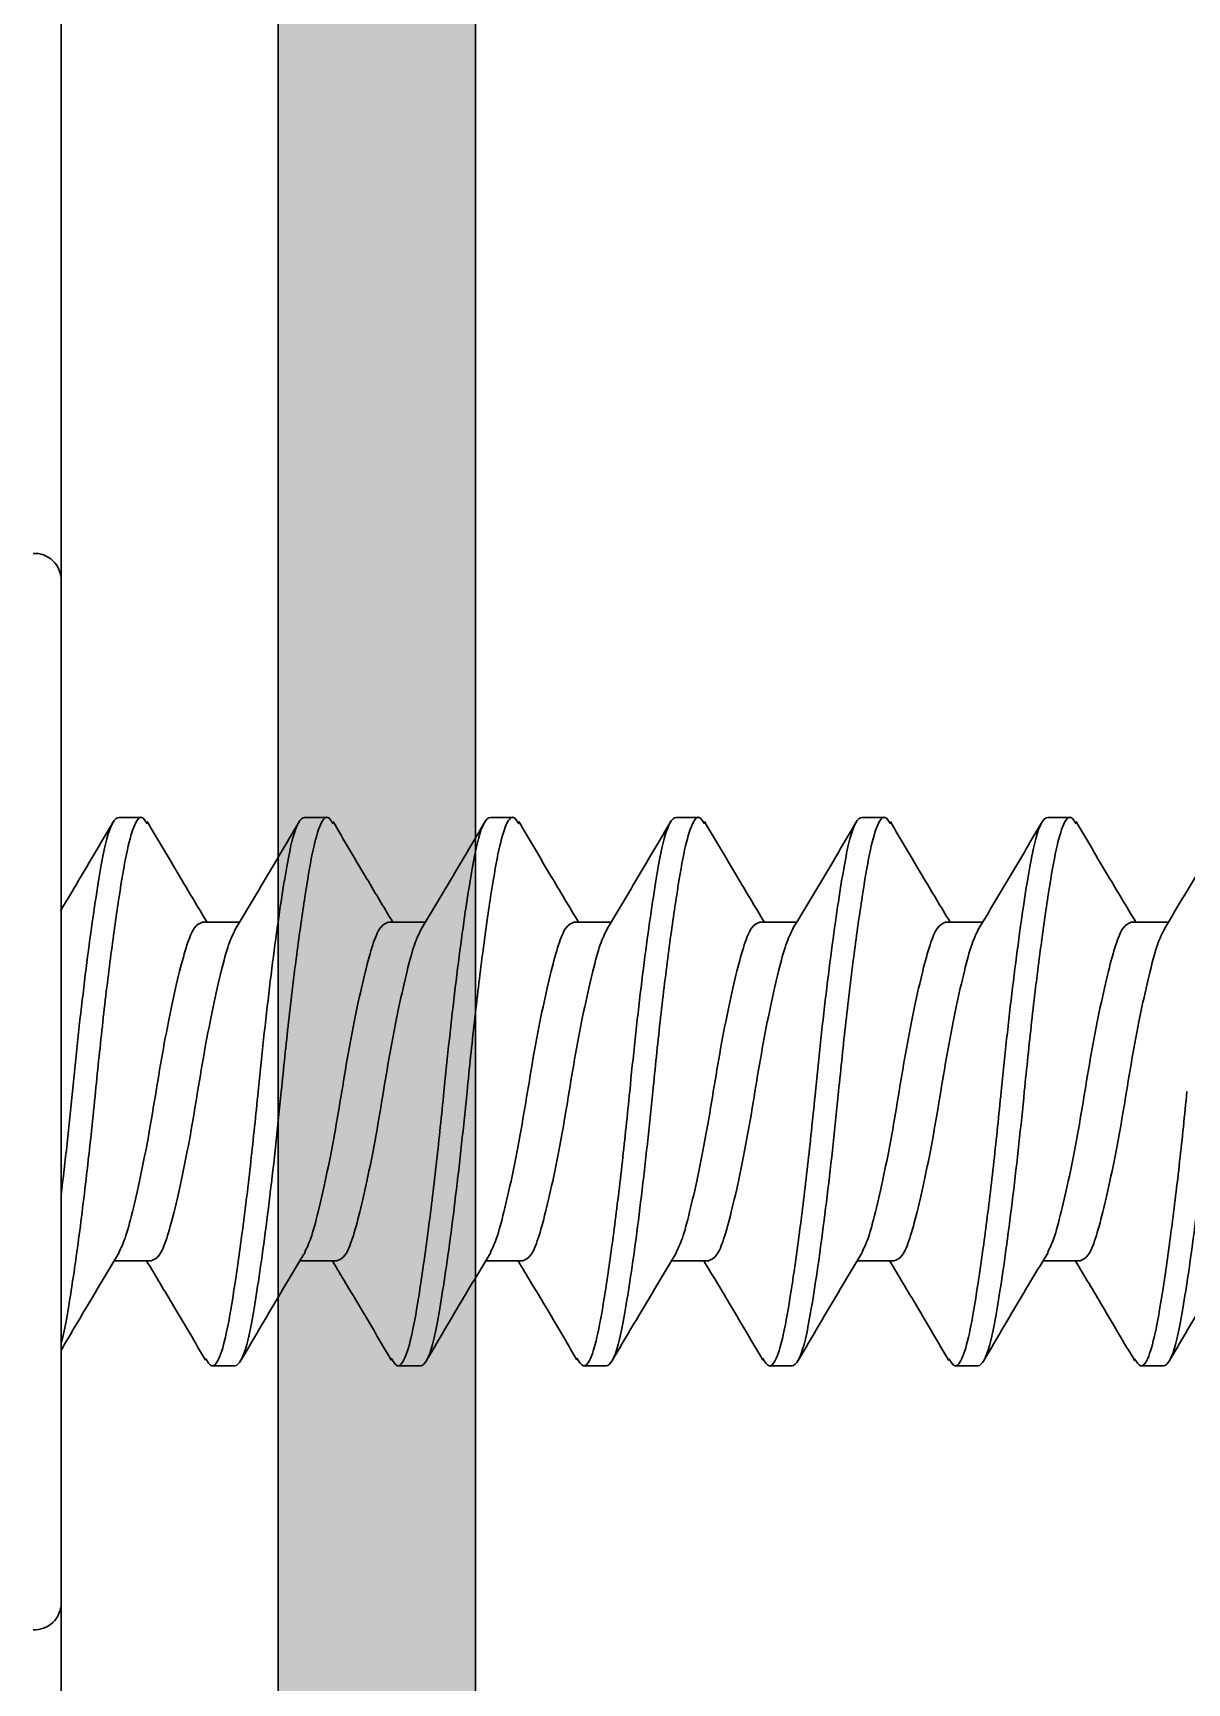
# Model space of a CAD drawing. Header units: inches. Extents: x -154 to 13, y 2 to 55.
# Drawn here: x -105.134 to -104.444, y 29.296 to 30.283 of the extents above; entities that cross this region are included whole.
import ezdxf

# ---------------------------------------------------------------- set-up
doc = ezdxf.new("R2010")
doc.units = ezdxf.units.IN
doc.header["$LTSCALE"] = 2
doc.header["$MEASUREMENT"] = 0
doc.layers.get('0').update_dxf_attribs({"linetype": 'CONTINUOUS'})
doc.layers.add('pattern', color=9, linetype='CONTINUOUS')

# ---------------------------------------------------------------- blocks, each defined once
blk = doc.blocks.new('A$C7F5B17E5')
at = {"color": 7, "lineweight": 30}
blk.add_line((0, -0.3059985900781754), (0, 0.3059985900781754), dxfattribs=at)
for centre, start, end in [((-0.01600004693281676, 0.3060014116503709), 0, 93.00000000000153), ((-0.01600004693281676, -0.3059985883496239), 266.9999999999977, 0)]:
    blk.add_arc(centre, 0.01600000000000011, start, end, dxfattribs=at)
for points, knots in [([(-0.0004886876879766078, 0.1079267657207907), (0.003688115914428636, 0.1148972811003972), (0.01432389521249888, 0.1326469457309685), (0.02480979235861014, 0.1504794695889728), (0.03117774649865623, 0.1613089382120592)], [0, 0, 0, 0, 0.3927125117383006, 0.9999999999999999, 0.9999999999999999, 0.9999999999999999, 0.9999999999999999]), ([(0.03451995300198973, 0.164001411650375), (0.03203874348551494, 0.1640014115730111), (0.02956501152584678, 0.1594278161610276), (0.02626540099385011, 0.1471897571600351), (0.02528510777526094, 0.1423488632855623), (0.02317827734765388, 0.1308203483002757), (0.02205062179893957, 0.1240912809575292), (0.01852337010802785, 0.1013022738572005), (0.01597788369957698, 0.08255824739207185), (0.01108177173628633, 0.04209299171033365), (0.008744801872580865, 0.0205014116054798), (0.006739953067210536, 1.411650359273153e-06)], [0, 0, 0, 0, 0.2500000000000003, 0.2500000000000003, 0.3750000000000006, 0.3750000000000006, 0.5000000000000008, 0.5000000000000008, 0.7500000000000003, 0.7500000000000003, 1, 1, 1, 1]), ([(0.05153836462440609, 0.160183192883423), (0.05046956694070559, 0.1618921341538027), (0.04778184149739673, 0.1661896405982901), (0.04341140386242159, 0.1598993113587568), (0.03906158377287738, 0.1436771276688518), (0.03470103116654855, 0.1174506414003389), (0.02980008672494705, 0.08298152871394393), (0.02489848169369679, 0.04270004972731556), (0.02197543449727846, 0.01406493332261505), (0.0205398427219734, 1.411650359273153e-06)], [0, 0, 0, 0, 0.1007062696010927, 0.2532479319888082, 0.4004708769191571, 0.5476937360385402, 0.7002353833338772, 0.8527770544573875, 1, 1, 1, 1]), ([(0.05153220469554753, 0.1615158824880751), (0.05786004985745308, 0.1507680617623492), (0.06971163452149653, 0.1306381906882876), (0.08169251199367977, 0.1106276219725686), (0.08727651177429152, 0.1013011755935196)], [0, 0, 0, 0, 0.5339239723001499, 1, 1, 1, 1]), ([(0.1040837309491849, 0.09697232226746166), (0.1104795098008822, 0.1076422489882845), (0.1233397201703212, 0.1290966340503843), (0.1360171400599768, 0.1506311314853548), (0.1423896884354861, 0.1614558598481466)], [0, 0, 0, 0, 0.4973308109248269, 1, 1, 1, 1]), ([(0.1456399546347029, 0.164001411650375), (0.1431587449821734, 0.1640014135100358), (0.14068501281875, 0.1594278195011753), (0.1373854019758198, 0.1471897615297593), (0.1364051086592895, 0.1423488678194218), (0.1342982781965532, 0.1308203532490637), (0.133170622616376, 0.1240912859966983), (0.1296433707941844, 0.1013022787748099), (0.1270978842474051, 0.08255825167732667), (0.1222017719939572, 0.04209299408192635), (0.1198648019825157, 0.02050141272961525), (0.1178599530672102, 1.411650387694863e-06)], [0, 0, 0, 0, 0.2499999999999999, 0.2499999999999999, 0.3749999999999998, 0.3749999999999998, 0.4999999999999998, 0.4999999999999998, 0.7499999999999999, 0.7499999999999999, 1, 1, 1, 1]), ([(0.162662600907737, 0.1601782062743524), (0.1615924718450117, 0.1618897020017158), (0.1589035117757192, 0.1661902521221492), (0.1545310240668698, 0.1598997598606076), (0.1501818229431819, 0.1436770048196223), (0.1458212180868372, 0.1174506588848914), (0.1409198504535709, 0.08298153642407158), (0.1360182612458232, 0.04270006772129875), (0.13309544849389, 0.01406493579877122), (0.1316599723860747, 1.411650387694863e-06)], [0, 0, 0, 0, 0.1008245538650246, 0.2533462633522516, 0.4005497356644105, 0.5477532280073536, 0.7002749224041961, 0.8527965270756613, 1, 1, 1, 1]), ([(0.1626564409789069, 0.16150911756624), (0.1689832152912345, 0.1507630052204405), (0.180833847125399, 0.1306345456340381), (0.1928127162002511, 0.1106271104983279), (0.1983963481084459, 0.1013011755935196)], [0, 0, 0, 0, 0.5338765393195261, 1, 1, 1, 1]), ([(0.215340845697483, 0.09719554635542238), (0.2217221746815028, 0.1078455848832363), (0.2345481228663004, 0.1292512893478914), (0.2472053933052507, 0.1507438525587901), (0.2535652574591722, 0.1615431621729471)], [0, 0, 0, 0, 0.4975327275666259, 1, 1, 1, 1]), ([(0.2567599525738729, 0.164001411650375), (0.2542787430930389, 0.1640014110650867), (0.251805011186832, 0.1594278152851558), (0.2485054007363203, 0.1471897560141855), (0.2475251075434244, 0.1423488620966253), (0.2454182771250544, 0.1308203470025404), (0.2442906215845824, 0.1240912796361187), (0.2407633699280893, 0.1013022725676791), (0.238217883555933, 0.08255824626836272), (0.2333217716687273, 0.04209299108843823), (0.2309848018437322, 0.02050141131068983), (0.2289799530672099, 1.411650387694863e-06)], [0, 0, 0, 0, 0.2499999999999995, 0.2499999999999995, 0.3749999999999996, 0.3749999999999996, 0.4999999999999997, 0.4999999999999997, 0.7499999999999998, 0.7499999999999998, 1, 1, 1, 1]), ([(0.2737868371910963, 0.1601729446684743), (0.2727152369503756, 0.161887137560015), (0.2700248107454399, 0.1661908968356869), (0.2656512209113089, 0.1599002192802601), (0.2613020548826626, 0.1436768697326869), (0.2569408578212631, 0.11745072282379), (0.2520400907922919, 0.082981508836113), (0.2471384385608815, 0.04270005449514258), (0.244215397488091, 0.01406493489297134), (0.2427798087202575, 1.411650387694863e-06)], [0, 0, 0, 0, 0.1009493882119062, 0.2534498118855217, 0.4006328501690255, 0.5478160142962896, 0.7003164228815963, 0.8528168552886346, 0.9999999999999999, 0.9999999999999999, 0.9999999999999999, 0.9999999999999999]), ([(0.2737809705921848, 0.1615019859819569), (0.2801066769885949, 0.1507575703261494), (0.2919562746020574, 0.1306306478712287), (0.3039330207679427, 0.1106264651709949), (0.3095161844426002, 0.1013011755935196)], [0, 0, 0, 0, 0.5338330129642694, 0.9999999999999999, 0.9999999999999999, 0.9999999999999999, 0.9999999999999999]), ([(0.3265689207812841, 0.09736724520529094), (0.332933448921608, 0.1079925896953995), (0.3457198272051016, 0.1293389756406924), (0.358352868860095, 0.1507890780938652), (0.3646977069809623, 0.1615622102862204)], [0, 0, 0, 0, 0.4977584738393815, 1, 1, 1, 1]), ([(0.3678799542065576, 0.164001411650375), (0.3653987445897258, 0.1640014130021115), (0.3629250124797068, 0.1594278186253035), (0.35962540171829, 0.1471897603838812), (0.3586451084274813, 0.1423488666305133), (0.3565382779739537, 0.1308203519513285), (0.3554106224020188, 0.1240912846752877), (0.3518833706142459, 0.1013022774852601), (0.3493378841037327, 0.08255825055361754), (0.3444417719263697, 0.04209299346003093), (0.342104801953667, 0.02050141243485371), (0.3400999530672095, 1.411650387694863e-06)], [0, 0, 0, 0, 0.2500000000000002, 0.2500000000000002, 0.3750000000000002, 0.3750000000000002, 0.5000000000000002, 0.5000000000000002, 0.7500000000000001, 0.7500000000000001, 1, 1, 1, 1]), ([(0.3849116601343212, 0.1601674080657887), (0.3838385194391094, 0.1618844389881104), (0.3811465674298802, 0.1661915767771376), (0.3767709873355614, 0.1599007075831338), (0.3724218211342816, 0.1436767519399922), (0.3680610568251552, 0.1174507476163313), (0.363160317960137, 0.08298147864785221), (0.3582581083719845, 0.04270009476387315), (0.3553353749749135, 0.01406494113258816), (0.3538999383843588, 1.411650387694863e-06)], [0, 0, 0, 0, 0.1010807256472789, 0.2535589822596352, 0.4007205168431621, 0.5478820714517666, 0.7003601994599715, 0.8528384648044753, 1, 1, 1, 1]), ([(0.3849057935354097, 0.1614944877352258), (0.3912304341353945, 0.1507517536270058), (0.4030789119625808, 0.1306264919821132), (0.4150534250797477, 0.1106256826531506), (0.420636020776783, 0.1013011755935196)], [0, 0, 0, 0, 0.5337935127389503, 1, 1, 1, 1]), ([(0.4377550496829485, 0.09747023151557244), (0.4441018871407323, 0.108068602119161), (0.4568470894722907, 0.1293513872269187), (0.4694543845609189, 0.1507611927523413), (0.4757835170415206, 0.1615093742299365)], [0, 0, 0, 0, 0.4979785563746517, 0.9999999999999999, 0.9999999999999999, 0.9999999999999999, 0.9999999999999999]), ([(0.4789999521456991, 0.164001411650375), (0.4765187427005912, 0.1640014105571339), (0.4740450108477887, 0.1594278144092556), (0.4707454004787905, 0.1471897548683074), (0.4697651073116162, 0.1423488609077168), (0.4676582769024265, 0.1308203457048336), (0.4665306213702252, 0.1240912783147081), (0.4630033697481508, 0.1013022712781577), (0.460457883412289, 0.08255824514462518), (0.4555617716011398, 0.04209299046651438), (0.4532248018149119, 0.02050141101592828), (0.4512199530672092, 1.411650359273153e-06)], [0, 0, 0, 0, 0.2499999999999994, 0.2499999999999994, 0.3749999999999996, 0.3749999999999996, 0.4999999999999998, 0.4999999999999998, 0.7499999999999999, 0.7499999999999999, 1, 1, 1, 1]), ([(0.4960364830775461, 0.1601615781331276), (0.494961667289914, 0.1618815969731742), (0.4922679706484701, 0.1661922974913779), (0.4878912091820666, 0.159901211044982), (0.4835420163958304, 0.143676608153541), (0.4791808198115746, 0.1174507962751505), (0.4742800783727716, 0.08298148676742301), (0.4693783248904424, 0.04270007720587898), (0.4664555336106844, 0.01406493892265814), (0.4650200680484886, 1.411650359273153e-06)], [0, 0, 0, 0, 0.1012185708481814, 0.2536733526709058, 0.4008123405437708, 0.5479514542227322, 0.7004062209616747, 0.8528610115152189, 0.9999999999999999, 0.9999999999999999, 0.9999999999999999, 0.9999999999999999]), ([(0.4960309098085816, 0.1614866044929641), (0.5023543491064686, 0.150745522480932), (0.5142014158392385, 0.130621930020439), (0.5261738007764905, 0.1106247479275311), (0.5317558571109657, 0.1013011755935196)], [0, 0, 0, 0, 0.5337556916415807, 1, 1, 1, 1]), ([(0.5488918991539435, 0.09749646621251884), (0.5552218588445044, 0.1080670521426867), (0.5679280530623885, 0.1292854997144417), (0.5805101795502026, 0.1506582810996377), (0.5868241542906105, 0.1613835906830019)], [0, 0, 0, 0, 0.4981790441753781, 0.9999999999999999, 0.9999999999999999, 0.9999999999999999, 0.9999999999999999]), ([(0.5901199537784123, 0.164001411650375), (0.5876387441972497, 0.1640014124941587), (0.5851650121406919, 0.1594278177494033), (0.5818654014607887, 0.1471897592380316), (0.5808851081956732, 0.1423488654416047), (0.5787782777513257, 0.1308203506536216), (0.5776506221876616, 0.1240912833538772), (0.5741233704343074, 0.1013022761957387), (0.5715778839600887, 0.08255824942987999), (0.5666817718588106, 0.0420929928381355), (0.5643448019248467, 0.02050141214006374), (0.5623399530672089, 1.411650387694863e-06)], [0, 0, 0, 0, 0.2499999999999995, 0.2499999999999995, 0.3749999999999996, 0.3749999999999996, 0.4999999999999997, 0.4999999999999997, 0.7499999999999998, 0.7499999999999998, 1, 1, 1, 1]), ([(0.607161599350718, 0.16015549153677), (0.6060851355411216, 0.1618786318190786), (0.6033898742851989, 0.1661930483373197), (0.5990114635090151, 0.1599017331484589), (0.5946616539326328, 0.1436764884232247), (0.5903010602308427, 0.1174508227828284), (0.5854002738220174, 0.08298145827974679), (0.5804980768015469, 0.04270009964928079), (0.5775753417739793, 0.01406494274168324), (0.576139904382643, 1.411650387694863e-06)], [0, 0, 0, 0, 0.1013627208081585, 0.2537930321078787, 0.4009085084631538, 0.5480238990701027, 0.7004541952884593, 0.8528846288000329, 1, 1, 1, 1]), ([(0.6071560260817535, 0.1614783362551435), (0.6134783626623914, 0.1507388996604249), (0.6253241213456704, 0.1306171024936162), (0.6372944707179329, 0.1106236785138179), (0.6428759867750671, 0.1013011755935196)], [0, 0, 0, 0, 0.5337215411567574, 0.9999999999999999, 0.9999999999999999, 0.9999999999999999, 0.9999999999999999]), ([(0.6599562961285415, 0.09741002554441991), (0.6662729116268622, 0.1079552028933364), (0.6789486770665007, 0.1291165660678786), (0.6915110491306393, 0.1504615070738424), (0.6978133121344001, 0.1611697898195104)], [0, 0, 0, 0, 0.4983222140233209, 0.9999999999999999, 0.9999999999999999, 0.9999999999999999, 0.9999999999999999]), ([(0.03459914697435806, -0.09598294786344752), (0.03581128541901535, -0.09354805578185221), (0.0384914627935018, -0.0881642296231604), (0.04257545396754381, -0.07242543277739344), (0.04748148519968254, -0.05128154882173419), (0.0523778521817917, -0.02638482901018335), (0.05674006881270088, -1.170401347394545e-06), (0.06110177061080435, 0.02639815676941737), (0.0659997308597724, 0.05124605050419007), (0.07089826219336715, 0.07256844642260774), (0.07525995097009286, 0.08862316160464445), (0.07962167862677916, 0.09924941294424627), (0.08286738958707929, 0.10060892067564), (0.08452009028334828, 0.1013011755935196)], [0, 0, 0, 0, 0.07497348567682217, 0.16577499119888, 0.2599786719410389, 0.3541825427515214, 0.4449840547327721, 0.5357855667140227, 0.6299892573174012, 0.724193118266683, 0.8149946237887408, 0.9057961359406439, 0.9999999999999999, 0.9999999999999999, 0.9999999999999999, 0.9999999999999999]), ([(0.1457192766384594, -0.09598260870070874), (0.1469312829797502, -0.09354780592597933), (0.1496112331829806, -0.08816404680804624), (0.1536956787953727, -0.07242544435014509), (0.1586016755578328, -0.0512815785795766), (0.16349762658038, -0.02638480019685119), (0.1678598371078124, -1.142410766874491e-06), (0.1722219651438479, 0.02639812888857307), (0.1771199622991446, 0.05124602220836039), (0.1820179084987785, 0.07256849390144282), (0.1863801862467085, 0.0886231399133095), (0.1907418451279739, 0.09924940970468299), (0.193987338346119, 0.1006089200133005), (0.195639926617531, 0.1013011755935196)], [0, 0, 0, 0, 0.07497054948110611, 0.1657725149401851, 0.2599764983780062, 0.3541804916770785, 0.4449822954221284, 0.535784267340409, 0.6299882606394814, 0.7241922440773025, 0.8149942095363815, 0.9057960134520844, 1, 1, 1, 1]), ([(0.2568394063025892, -0.09598291119722546), (0.2580514249947896, -0.09354802703670373), (0.2607313468791972, -0.08816419971653033), (0.2648154462768844, -0.07242543303051718), (0.2697214463919124, -0.05128154912473804), (0.274617810745923, -0.02638482756698579), (0.2789800677097389, -1.175653650875574e-06), (0.2833416128326007, 0.02639819397789722), (0.2882401930556284, 0.05124598830666116), (0.2931381043307226, 0.07256847686873868), (0.2974999501910816, 0.08862315637223617), (0.3018616359553334, 0.09924941430968204), (0.3051073526602295, 0.1006089211363275), (0.3067600562816324, 0.1013011755935196)], [0, 0, 0, 0, 0.07497304646023233, 0.1657745950962203, 0.2599783205677136, 0.354182236107621, 0.4449837912028048, 0.5357853462979886, 0.6299892618378958, 0.7241929873093892, 0.8149945359453772, 0.9057960912112135, 1, 1, 1, 1]), ([(0.3679589493067965, -0.095983864519539), (0.3691710348119273, -0.09354871411260035), (0.3718509394637977, -0.08816462951132564), (0.3759356606223321, -0.07242547275880895), (0.3808416721085166, -0.05128157673756562), (0.3857374596960312, -0.02638476402741219), (0.3901002980983321, -1.208616666303897e-06), (0.394461796607402, 0.02639816698639663), (0.3993599657522395, 0.05124601590667055), (0.4042578648680148, 0.07256849552150868), (0.4086201547696646, 0.08862313948851863), (0.4129818104674143, 0.09924940981552766), (0.4162273041221169, 0.100608920050675), (0.4178798926158152, 0.1013011755935196)], [0, 0, 0, 0, 0.07498097184775288, 0.1657819142352143, 0.2599848362706612, 0.3541877681672482, 0.4449887170138384, 0.5357894976890927, 0.6299924295856798, 0.7241953516211267, 0.8149962940085881, 0.9057970748544936, 0.9999999999999999, 0.9999999999999999, 0.9999999999999999, 0.9999999999999999]), ([(0.4790781989810853, -0.09598545950110804), (0.4802906235328237, -0.09354987510594981), (0.4829709898646115, -0.08816540940743778), (0.4870552834758541, -0.07242546089956647), (0.4919619099181887, -0.05128159529938614), (0.496857652658008, -0.02638479448144437), (0.5012200665722162, -1.179802424644549e-06), (0.5055815718476993, 0.02639819503691854), (0.5104801524024367, 0.05124598840534134), (0.5153781034375129, 0.07256847542204525), (0.5197397980797689, 0.08862317161471367), (0.5241020634418305, 0.09924939783375919), (0.5273474763858417, 0.1006089164250596), (0.5290000222799165, 0.1013011755935196)], [0, 0, 0, 0, 0.07499444660710777, 0.1657938957650741, 0.2599956232977808, 0.3541971804884418, 0.4449966361054546, 0.5357960917224673, 0.6299978291161514, 0.7241993764458162, 0.8149988256037826, 0.9057984495603255, 0.9999999999999999, 0.9999999999999999, 0.9999999999999999, 0.9999999999999999]), ([(0.590197155325427, -0.09598768697536286), (0.5914099828423787, -0.09355149079358682), (0.5940908413929833, -0.08816647332535865), (0.5981754850986931, -0.0724255358445447), (0.6030816774674008, -0.05128155608120721), (0.6079774155717246, -0.0263847693397139), (0.6123402667634252, -1.207217124488125e-06), (0.6167017618611794, 0.02639816659568339), (0.621599931953341, 0.05124601601310985), (0.6264978308141735, 0.07256849549413857), (0.6308601207816196, 0.08862313949570932), (0.6352217764621457, 0.09924940981365182), (0.6384672701191789, 0.1006089200500497), (0.6401198586140993, 0.1013011755935196)], [0, 0, 0, 0, 0.07501329777957055, 0.1658109153578316, 0.2600105624816703, 0.3542102194663063, 0.4450080116689731, 0.5358056357061503, 0.6300052926907864, 0.7242049398146251, 0.8150027255583876, 0.9058003497662099, 1, 1, 1, 1]), ([(0.1041916763688562, 0.09687718253319133), (0.1028484823116855, 0.09419786938859431), (0.1000370451677384, 0.08858980370744973), (0.09582395309854519, 0.07244775358564937), (0.09091831884913404, 0.0512790991233345), (0.0860224297215666, 0.02638895059247659), (0.08165961756321849, 3.672763810413926e-06), (0.07729811205410897, -0.0263952434202821), (0.07239994485317425, -0.0512432199210906), (0.0675020452142121, -0.07256566519846785), (0.06313975544759387, -0.08862031802898684), (0.05877809971448755, -0.09924658603431169), (0.05553260606467347, -0.100606096587839), (0.05388001757341954, -0.1012983522927726)], [0, 0, 0, 0, 0.08240116291739362, 0.1724737307295068, 0.2659209886547582, 0.3593682563620471, 0.4494408305814714, 0.539513237978583, 0.6329605056858719, 0.7264077636111234, 0.8164803314232365, 0.9065527389896256, 1, 1, 1, 1]), ([(0.2154435111781652, 0.09717835905398431), (0.2140560020697535, 0.09441685816393885), (0.2112001550983109, 0.08873298632083504), (0.2069440472381245, 0.07245388556673049), (0.2020385773143971, 0.05127739009860477), (0.1971420702496403, 0.02638944654343334), (0.1927798501706093, 3.525881353994009e-06), (0.1884182952094875, -0.02639523860834458), (0.1835197177185819, -0.05124320098518353), (0.1786218057081328, -0.07256564431828849), (0.174259960037574, -0.08862033549671366), (0.1698982742235842, -0.09924659037606887), (0.1666525575255378, -0.1006060976220482), (0.1649998539076023, -0.1012983522927726)], [0, 0, 0, 0, 0.08488382562394763, 0.1747125225037666, 0.2679069451479479, 0.361101555824142, 0.4509302590939457, 0.5407589623637633, 0.6339535730399575, 0.7271479956841389, 0.8169766925639578, 0.9068053960025927, 1, 1, 1, 1]), ([(0.3266663063229487, 0.09741276634609619), (0.3252443823844828, 0.09458741682830407), (0.3223541227733904, 0.08884449811266393), (0.3180637184696593, 0.07245855078660668), (0.3131583743700048, 0.05127615168781574), (0.308262247671621, 0.02638974523857485), (0.3039000825491485, 3.406734478517137e-06), (0.2995379424022531, -0.0263951495375494), (0.2946399486101541, -0.05124324142012426), (0.2897420015053171, -0.07256565967138329), (0.2853797239910421, -0.08862031947812454), (0.2810180650485847, -0.09924658565613242), (0.2777725718388524, -0.100606096460254), (0.2761199835717036, -0.1012983522927726)], [0, 0, 0, 0, 0.08680673195581935, 0.1764468439932225, 0.2694454436054913, 0.3624440529528321, 0.4520840053454031, 0.5417241237593686, 0.6347227331067095, 0.7277213327189782, 0.8173614447563814, 0.907001397317431, 1, 1, 1, 1]), ([(0.437844221986154, 0.09754420566100919), (0.4364027407463027, 0.0946831113292177), (0.4334926701325799, 0.08890711764446735), (0.4291839186807351, 0.07246108430375386), (0.4242785714350816, 0.05127542853138323), (0.4193820203453811, 0.02638995237357733), (0.4150198512986663, 3.38774763974925e-06), (0.4106581368084505, -0.02639516430345168), (0.4057601800840871, -0.05124327328901757), (0.400861647801861, -0.0725656112740154), (0.3964999592700167, -0.08862034141033348), (0.3921382315491826, -0.09924658883285531), (0.3888925205976648, -0.1006060971013909), (0.387239819905858, -0.1012983522927726)], [0, 0, 0, 0, 0.0878817370955166, 0.1774161560591601, 0.2703052747030887, 0.3631945807630391, 0.4527290060957388, 0.5422634314284425, 0.6351525597959826, 0.7280418561323401, 0.8175762750959835, 0.9071107005969563, 1, 1, 1, 1]), ([(0.5489722715587959, 0.09756265794784724), (0.5475281761260931, 0.09469654245653203), (0.5446155847989758, 0.08891588355153601), (0.5403036572632232, 0.07246145872541376), (0.5353983479585622, 0.0512753594477573), (0.5305022110618154, 0.02638994903828973), (0.5261400515757657, 3.352844615278627e-06), (0.5217778986683754, -0.02639513374002433), (0.5168799519449294, -0.05124324866299901), (0.5119818335367086, -0.07256563417776363), (0.5076201829143372, -0.0886203530186691), (0.5032579060218438, -0.09924657330530806), (0.5000124946589324, -0.1006060927100947), (0.4983599495699877, -0.1012983522927726)], [0, 0, 0, 0, 0.08803234718130984, 0.1775521514043962, 0.270425935707987, 0.3632997297335842, 0.452819374526106, 0.5423391851171916, 0.6352129791427887, 0.7280867634463797, 0.817606401870899, 0.9071262126302232, 0.9999999999999999, 0.9999999999999999, 0.9999999999999999, 0.9999999999999999]), ([(0.660043121792171, 0.09745064257519687), (0.6586154231507066, 0.09461499464335077), (0.6557191766557082, 0.08886256542258764), (0.65142394625272, 0.07245926456216978), (0.6465183990113985, 0.0512759595708161), (0.6416224842640759, 0.02638975830630841), (0.6372596895211586, 3.458905396769296e-06), (0.6328981388722354, -0.0263951796735995), (0.6280001376164819, -0.05124326910704724), (0.6231016109865095, -0.07256561232956926), (0.6187399438197474, -0.08862034120336659), (0.6143781276149127, -0.09924658167763312), (0.611132656334803, -0.1006060951178966), (0.6094800792341175, -0.1012983522927726)], [0, 0, 0, 0, 0.08711692857109203, 0.1767264405088807, 0.2696934657306977, 0.3626605006842816, 0.4522701849614729, 0.5418797032736681, 0.6348467382272519, 0.7278139412905293, 0.817423453228318, 0.9070329717089188, 0.9999999999999999, 0.9999999999999999, 0.9999999999999999, 0.9999999999999999]), ([(0.0205399530672139, 1.411650359273153e-06), (0.01904280648381018, -0.01530722649228267), (0.0173637184979043, -0.03121368894305476), (0.0138089367380303, -0.06223791625835418), (0.01193589954084473, -0.0773255226027203), (0.00824165103017549, -0.1046021440829037), (0.006423959758450337, -0.1167671659169542), (0.00306798848552603, -0.1369011558904702), (0.00163752004732487, -0.1447885846935293), (-4.693279720413557e-08, -0.1509476247039885)], [0, 0, 0, 0, 0.2500000000000001, 0.2500000000000001, 0.5000000000000001, 0.5000000000000001, 0.7500000000000001, 0.7500000000000001, 1, 1, 1, 1]), ([(0.1178599718048758, 1.411650387694863e-06), (0.1164245345444783, -0.01406218863435527), (0.1135017997834495, -0.04269748642865068), (0.1085996007083168, -0.08297775911900374), (0.1036988220723742, -0.1174512317599152), (0.09933820134193638, -0.1436620602302838), (0.09498849688412747, -0.1599429080372801), (0.09045736683407313, -0.1662582983508258), (0.0876130548511469, -0.1616177337125322), (0.0863871353817558, -0.1596176160836791)], [0, 0, 0, 0, 0.1450695821838287, 0.2953803153264887, 0.4456909130851336, 0.5907605144060556, 0.7358300959865637, 0.8861408205212167, 1, 1, 1, 1]), ([(0.1316599530672136, 1.411650387694863e-06), (0.1296551041841667, -0.02049858909894908), (0.1273181342160683, -0.0420901700851033), (0.1224220220478003, -0.08255542711883379), (0.1198765355416072, -0.1012994540307233), (0.1163492837579554, -0.1240884612169424), (0.1152216281870153, -0.1308175284958253), (0.1131147977345677, -0.1423460431879704), (0.1121345044468001, -0.1471869369464827), (0.108834893695132, -0.1594249952201068), (0.1063611615915079, -0.1639985896407978), (0.1038799519788824, -0.163998588349628)], [0, 0, 0, 0, 0.2500000000000006, 0.2500000000000006, 0.500000000000001, 0.500000000000001, 0.6250000000000009, 0.6250000000000009, 0.7500000000000008, 0.7500000000000008, 1, 1, 1, 1]), ([(0.2289798081390302, 1.411650387694863e-06), (0.2275443418214422, -0.01406219536458764), (0.2246215490035866, -0.04269749601409956), (0.2197198073766913, -0.0829776540734457), (0.2148190210884309, -0.1174516980481002), (0.2104579864171683, -0.1436604178193335), (0.206108186642183, -0.1599490965923707), (0.2015546306854503, -0.166268901708051), (0.1986877068554804, -0.1615792861939411), (0.1974392124986935, -0.1595370420144633)], [0, 0, 0, 0, 0.1447664666928839, 0.2947630215565245, 0.4447595529895584, 0.5895261428579324, 0.7342926089487524, 0.8842891552223582, 1, 1, 1, 1]), ([(0.2427799530672132, 1.411650387694863e-06), (0.2407751042941015, -0.02049858797481363), (0.2384381344737392, -0.04209016771348217), (0.2335420225956, -0.08255542283357897), (0.2309965362277921, -0.1012994491131423), (0.2274692845753918, -0.1240884561777733), (0.2263416290359146, -0.1308175235470372), (0.2242347986186246, -0.1423460386541109), (0.2232545054287982, -0.1471869325767869), (0.2199548949880068, -0.1594249918799591), (0.2174811630881663, -0.1639985877037731), (0.2149999536115956, -0.163998588349628)], [0, 0, 0, 0, 0.2500000000000004, 0.2500000000000004, 0.5000000000000009, 0.5000000000000009, 0.6250000000000009, 0.6250000000000009, 0.7500000000000009, 0.7500000000000009, 1, 1, 1, 1]), ([(0.3400999378031315, 1.411650387694863e-06), (0.3386644609318239, -0.01406219673545195), (0.3357416466252232, -0.04269750017617469), (0.3308400694005513, -0.08297764683457842), (0.3259386564349427, -0.1174517706264595), (0.3215782152347515, -0.1436600610542627), (0.3172284005871404, -0.1599505036685258), (0.3126690216581096, -0.1662713423689723), (0.3097972970614649, -0.1615704914915028), (0.308543795675746, -0.1595185805610839)], [0, 0, 0, 0, 0.1446971471120177, 0.2946218780336043, 0.4445466971528796, 0.5892438633528526, 0.733941009863091, 0.8838658438158109, 0.9999999999999999, 0.9999999999999999, 0.9999999999999999, 0.9999999999999999]), ([(0.3538999530671845, 1.411650387694863e-06), (0.3518951041553464, -0.02049858939371063), (0.3495581341485092, -0.04209017070699872), (0.3446620219041563, -0.08255542824257134), (0.3421165353616971, -0.1012994553202731), (0.3385892835435982, -0.1240884625383529), (0.3374616279643874, -0.1308175297935605), (0.3353547975027595, -0.1423460443769073), (0.3343745041892987, -0.1471869380923607), (0.3310748933560888, -0.1594249960959786), (0.3286011611990318, -0.1639985901487222), (0.3261199515507371, -0.163998588349628)], [0, 0, 0, 0, 0.2500000000000002, 0.2500000000000002, 0.5000000000000003, 0.5000000000000003, 0.6250000000000001, 0.6250000000000001, 0.7499999999999999, 0.7499999999999999, 1, 1, 1, 1]), ([(0.4512200674672613, 1.411650359273153e-06), (0.4497844749451474, -0.01406219031953526), (0.4468614262281392, -0.04269747022048875), (0.4419598329174335, -0.08297768899599589), (0.4370588441367715, -0.1174515690936602), (0.4326984516007997, -0.1436608443247707), (0.4283480314296071, -0.1599475498134524), (0.4238003511560464, -0.1662662470937022), (0.4209390547642897, -0.1615888818798652), (0.4196961916337614, -0.1595571717819411)], [0, 0, 0, 0, 0.1448421884345209, 0.2949170928018706, 0.4449919737263748, 0.5898340771352178, 0.734676264967369, 0.8847511607401978, 1, 1, 1, 1]), ([(0.4650199530672126, 1.411650359273153e-06), (0.4630151042652813, -0.02049858826957518), (0.4606781344061801, -0.04209016833540602), (0.455782022451956, -0.08255542395731652), (0.4532365360478536, -0.1012994504026636), (0.4497092843610346, -0.1240884574992123), (0.4485816288133151, -0.1308175248447725), (0.4464747983868165, -0.1423460398430194), (0.4454945051712969, -0.1471869337226366), (0.442194894648992, -0.1594249927558309), (0.4397211626956903, -0.1639985882116974), (0.4372399531834503, -0.163998588349628)], [0, 0, 0, 0, 0.2500000000000003, 0.2500000000000003, 0.5000000000000007, 0.5000000000000007, 0.6250000000000003, 0.6250000000000003, 0.7500000000000001, 0.7500000000000001, 1, 1, 1, 1]), ([(0.562339903801444, 1.411650387694863e-06), (0.5609044270160553, -0.01406216310364528), (0.5579816128844755, -0.04269739806572659), (0.5530800343108524, -0.08297807255046052), (0.5481786264483333, -0.1174501995604516), (0.5438181668252469, -0.1436656986511622), (0.5394684223475963, -0.1599291128631108), (0.5349875314736607, -0.1662356314487141), (0.5321915903395507, -0.1617013912721887), (0.5310143190105805, -0.159792184067058)], [0, 0, 0, 0, 0.145730791360566, 0.2967265097820895, 0.447722317031342, 0.5934531276162262, 0.7391839183707222, 0.8901796281449913, 1, 1, 1, 1]), ([(0.5761399530671838, 1.411650387694863e-06), (0.5741351043752161, -0.02049858714543973), (0.5717981346638226, -0.0420901659637849), (0.5669020229997273, -0.0825554196720617), (0.5643565367340102, -0.1012994454850826), (0.5608292851784711, -0.1240884524600432), (0.5597016296622144, -0.130817519895956), (0.557594799270845, -0.1423460353091315), (0.5566145061532666, -0.1471869293529409), (0.5533148959418668, -0.1594249894157116), (0.5508411641923203, -0.1639985862746727), (0.5483599548161635, -0.163998588349628)], [0, 0, 0, 0, 0.2499999999999996, 0.2499999999999996, 0.4999999999999992, 0.4999999999999992, 0.6249999999999993, 0.6249999999999993, 0.7499999999999994, 0.7499999999999994, 1, 1, 1, 1]), ([(0.6734598868005719, 1.411650387694863e-06), (0.6720244334280494, -0.01406216231741553), (0.6691016664143774, -0.04269740110275677), (0.6641997209155761, -0.08297808231556303), (0.6592988450101984, -0.1174500743137941), (0.6549383561217894, -0.1436662149929049), (0.6505882129040685, -0.1599271738548254), (0.6461140894361961, -0.1662325533261679), (0.6433251359026713, -0.1617129142644131), (0.6421546884408826, -0.1598161454569009)], [0, 0, 0, 0, 0.1458219975472483, 0.2969122734722162, 0.4480024695541994, 0.5938244863377937, 0.7396465881158527, 0.8907367991466149, 1, 1, 1, 1]), ([(0.6872599530672119, 1.411650387694863e-06), (0.6852551042364325, -0.02049858856436515), (0.6829181343385926, -0.04209016895730144), (0.6780220223082836, -0.08255542508102565), (0.6754765358679151, -0.1012994516922134), (0.6719492841466774, -0.1240884588206228), (0.6708216285906872, -0.1308175261424793), (0.6687147981549515, -0.1423460410319279), (0.6677345049137671, -0.1471869348685146), (0.6644348943099487, -0.1594249936317311), (0.6619611623032142, -0.1639985887196502), (0.659479952755305, -0.163998588349628)], [0, 0, 0, 0, 0.2500000000000004, 0.2500000000000004, 0.5000000000000007, 0.5000000000000007, 0.6250000000000006, 0.6250000000000006, 0.7500000000000003, 0.7500000000000003, 1, 1, 1, 1]), ([(0.03474639860661455, -0.09622687004564057), (0.02832337668263563, -0.1069261016726983), (0.01670646980068113, -0.1262771141696959), (0.005277396509484333, -0.1457219157963294), (0.0001674913984288651, -0.1544156295108081)], [0, 0, 0, 0, 0.5529029361491841, 0.9999999999999999, 0.9999999999999999, 0.9999999999999999, 0.9999999999999999]), ([(0.1458665282707443, -0.0962266408816248), (0.139445539557272, -0.1069265806584241), (0.1265240549328155, -0.1284589510578229), (0.1138115936306576, -0.1500961186817875), (0.1074162524515998, -0.1609812703306233)], [0, 0, 0, 0, 0.4969234495940454, 1, 1, 1, 1]), ([(0.2569863646048987, -0.0962269342115718), (0.2505654686192145, -0.1069265786871796), (0.2376442480557728, -0.1284582257544713), (0.2249321096470283, -0.1500951381929241), (0.2185369687755951, -0.1609800970108353)], [0, 0, 0, 0, 0.4969264284421295, 1, 1, 1, 1]), ([(0.3681059076091344, -0.09622773170237053), (0.361685241811756, -0.106927082374213), (0.3487645261847661, -0.1284580686904775), (0.3360524705875889, -0.1500945110595211), (0.3296573917696719, -0.1609791986878832)], [0, 0, 0, 0, 0.4969280326823635, 1, 1, 1, 1]), ([(0.4792251572833948, -0.0962290516871036), (0.4728047043321055, -0.1069280611602466), (0.4598844863767511, -0.1284582452996545), (0.4471727161266017, -0.1500942060586254), (0.4407778147637202, -0.1609785936948782)], [0, 0, 0, 0, 0.496930699890143, 0.9999999999999999, 0.9999999999999999, 0.9999999999999999, 0.9999999999999999]), ([(0.5903441136277365, -0.09623088499925814), (0.5839238763042829, -0.1069295269386572), (0.5710041731669833, -0.1284588366611814), (0.5582926712482106, -0.1500942292249334), (0.5518979444278216, -0.1609782636986807)], [0, 0, 0, 0, 0.4969338115005547, 1, 1, 1, 1]), ([(0.7014629233071048, -0.09623323163883413), (0.6950428451676203, -0.1069314736186726), (0.6821235623275754, -0.128459811907689), (0.6694123253988664, -0.150094598781763), (0.6630177807620043, -0.1609782453655697)], [0, 0, 0, 0, 0.4969376566009636, 0.9999999999999999, 0.9999999999999999, 0.9999999999999999, 0.9999999999999999]), ([(0.08638918869138479, -0.1607088218112978), (0.0800757521112132, -0.1499713702023229), (0.06837327059633935, -0.1300686076774724), (0.05655487392562009, -0.1103697596658009), (0.05111244954460403, -0.1012983522927726)], [0, 0, 0, 0, 0.539495539654358, 0.9999999999999999, 0.9999999999999999, 0.9999999999999999, 0.9999999999999999]), ([(0.197441852468188, -0.1605865032243372), (0.1911126976876005, -0.1498166660920361), (0.1794404024208234, -0.129954816707496), (0.1676391509665791, -0.110296976684694), (0.1622369791578819, -0.1012983522927726)], [0, 0, 0, 0, 0.5422373779895908, 1, 1, 1, 1]), ([(0.3085473156350531, -0.1605596268681353), (0.3022017444278049, -0.1497564390760857), (0.2905435649291803, -0.1299086588963263), (0.2787414624478401, -0.110254645539797), (0.2733632687508418, -0.1012983522927726)], [0, 0, 0, 0, 0.544302067747909, 0.9999999999999999, 0.9999999999999999, 0.9999999999999999, 0.9999999999999999]), ([(0.4197008849128849, -0.1606215011533578), (0.413340542814808, -0.1497899453425049), (0.4016792857886173, -0.1299310204047543), (0.3898599742493047, -0.1102464597777981), (0.3844872117042542, -0.1012983522927726)], [0, 0, 0, 0, 0.5454250844308739, 1, 1, 1, 1]), ([(0.5310228255789866, -0.1609798220140277), (0.5246307747570143, -0.1500971482221445), (0.5129176553633101, -0.1301551826469307), (0.5010134548326448, -0.1103125285710149), (0.4956055813887019, -0.1012983522927726)], [0, 0, 0, 0, 0.5457172088091568, 1, 1, 1, 1]), ([(0.6421629016793418, -0.1610142332831543), (0.6357754851231903, -0.1501419766421037), (0.62405211277337, -0.1301871933951446), (0.6121425837606012, -0.1103344396319841), (0.6067218977635207, -0.1012983522927726)], [0, 0, 0, 0, 0.544844637323707, 1, 1, 1, 1])]:
    blk.add_open_spline(points, degree=3, knots=knots, dxfattribs=at)
for points, degree in [([(0.03451994788926527, 0.1640014137750114), (0.04831994847049259, 0.1640014137750114)], 1), ([(0.1456400775533666, 0.1640014137750114), (0.1594400781345939, 0.1640014137750114)], 1), ([(0.2567599138875494, 0.1640014137750114), (0.2705599144687767, 0.1640014137750114)], 1), ([(0.3678800435516791, 0.1640014137750114), (0.381680044132878, 0.1640014137750114)], 1), ([(0.4789998798858335, 0.1640014137750114), (0.4927998804670324, 0.1640014137750114)], 1), ([(0.5901200095499348, 0.1640014137750114), (0.6039200101311621, 0.1640014137750114)], 1), ([(0.08452009028334828, 0.1013011755935196), (0.1066709010619604, 0.1013011755935196)], 1), ([(0.195639926617531, 0.1013011755935196), (0.2177939640255317, 0.1013011755935196)], 1), ([(0.3067600562816324, 0.1013011755935196), (0.3289187869687566, 0.1013011755935196)], 1), ([(0.4178798926158152, 0.1013011755935196), (0.4400427299221406, 0.1013011755935196)], 1), ([(0.5290000222799165, 0.1013011755935196), (0.5511637395761113, 0.1013011755935196)], 1), ([(0.6401198586140993, 0.1013011755935196), (0.6622803492808771, 0.1013011755935196)], 1), ([(0.006739953067210536, 1.411650359273153e-06), (0.004748723056167137, -0.02035933327341866), (0.002430034327204567, -0.04179643436229696), (-4.693279720413557e-08, -0.06191028799371168)], 3), ([(0.05388001757341954, -0.1012983522927726), (0.03171366030773015, -0.1012983522927726)], 1), ([(0.1649998539076023, -0.1012983522927726), (0.1428334966419129, -0.1012983522927726)], 1), ([(0.2761199835717036, -0.1012983522927726), (0.2539536263060143, -0.1012983522927726)], 1), ([(0.387239819905858, -0.1012983522927726), (0.365073755970144, -0.1012983522927726)], 1), ([(0.4983599495699877, -0.1012983522927726), (0.4761935923042984, -0.1012983522927726)], 1), ([(0.6094800792341175, -0.1012983522927726), (0.5873137219684281, -0.1012983522927726)], 1), ([(0.1038798666375556, -0.1639985904742929), (0.09007986605635665, -0.1639985904742929)], 1), ([(0.2149999963016853, -0.1639985904742929), (0.201199995720458, -0.1639985904742929)], 1), ([(0.3261198326358681, -0.1639985904742929), (0.3123198320546408, -0.1639985904742929)], 1), ([(0.4372399622999694, -0.1639985904742929), (0.4234399617187421, -0.1639985904742929)], 1), ([(0.5483600919640708, -0.1639985904742929), (0.5345600913828719, -0.1639985904742929)], 1), ([(0.6594799282982535, -0.1639985904742929), (0.6456799277170262, -0.1639985904742929)], 1)]:
    blk.add_open_spline(points, degree=degree, dxfattribs=at)

msp = doc.modelspace()

# ---------------------------------------------------------------- hatches: boundary and pattern name
at = {"layer": 'pattern'}
h = msp.add_hatch(color=256, dxfattribs=at)
edge = h.paths.add_edge_path()
edge.add_arc((-102.5502685654485, 30.25271042361992), 3.369772564531135, 68.56365741872955, 130.6614523945453)
edge.add_arc((-104.5150948789899, 32.54014284325494), 0.3543307201603835, 130.6614523945442, 180)
edge.add_line((-104.8694255792825, 32.54014289201233), (-104.8694255792825, 31.73932806413386))
edge.add_arc((-104.7513153590701, 31.73932797480354), 0.1181102400802119, 180, 280.000845901456)
edge.add_line((-104.7308040028815, 31.62301217743611), (-103.2719964451352, 31.8802619605634))
edge.add_arc((-103.2491604784378, 31.75076372976012), 0.1314960672000286, -79.99915409854401, 100.00084590145929, ccw=False)
edge.add_line((-103.2263245312796, 31.6212656908891), (-104.7718267102965, 31.34872872387142))
edge.add_arc((-104.7513153590701, 31.23241288130778), 0.1181102400802347, 100.0008459014627, 180)
edge.add_line((-104.8694255792825, 31.2324128371737), (-104.8694255792825, 28.31292708323095))
edge.add_arc((-104.6922602391503, 28.31292719867643), 0.1771653599999955, 180, 360)
edge.add_line((-104.5150948745357, 28.31292708323094), (-104.5150948745357, 28.49009250893685))
edge.add_line((-104.5150948745357, 28.49009250893685), (-104.3969846151759, 28.49009250893685))
edge.add_line((-104.3969846151759, 28.49009250893685), (-104.3969846151759, 28.31292708323094))
edge.add_arc((-104.6922602391503, 28.31292719867643), 0.2952756000000223, -180, 0, ccw=False)
edge.add_line((-104.9875359119748, 28.31292708323094), (-104.9875359119748, 31.2324128371737))
edge.add_arc((-104.719268569117, 31.22074893761315), 0.2685207175501019, 101.28749644352678, 177.5104152414175, ccw=False)
edge.add_arc((-104.7007666642703, 31.76289944543991), 0.2877362922701306, 184.6989586481841, 255.7021659091282, ccw=False)
edge.add_line((-104.9875359119748, 31.73932806413386), (-104.9875359119748, 32.54014289201233))
edge.add_arc((-104.5150948789899, 32.54014284325494), 0.472441052852649, 130.6614523945442, 180, ccw=False)
edge.add_arc((-102.5502685654485, 30.25271042361992), 3.487882804531136, 68.56365741872952, 130.6614523945453, ccw=False)
edge.add_line((-101.2755615009021, 33.49931600225661), (-101.3187269102995, 33.3893765221021))

# ---------------------------------------------------------------- linework, layer by layer
at = {"color": 7, "lineweight": 30}
for p, q in [((-105.1173308967255, 32.53908983747694), (-105.1173308967255, 28.31187608200524)), ((-104.9875359119748, 31.2324128371737), (-104.9875359119748, 28.31292708323094)), ((-104.8694255792825, 28.31292708323094), (-104.8694255792825, 31.2324128371737))]:
    msp.add_line(p, q, dxfattribs=at)

# ---------------------------------------------------------------- block references
at = {"layer": 'pattern'}
msp.add_blockref('A$C7F5B17E5', (-105.1173308967255, 29.64999108138532), dxfattribs=at)

doc.saveas('drawing.dxf')
